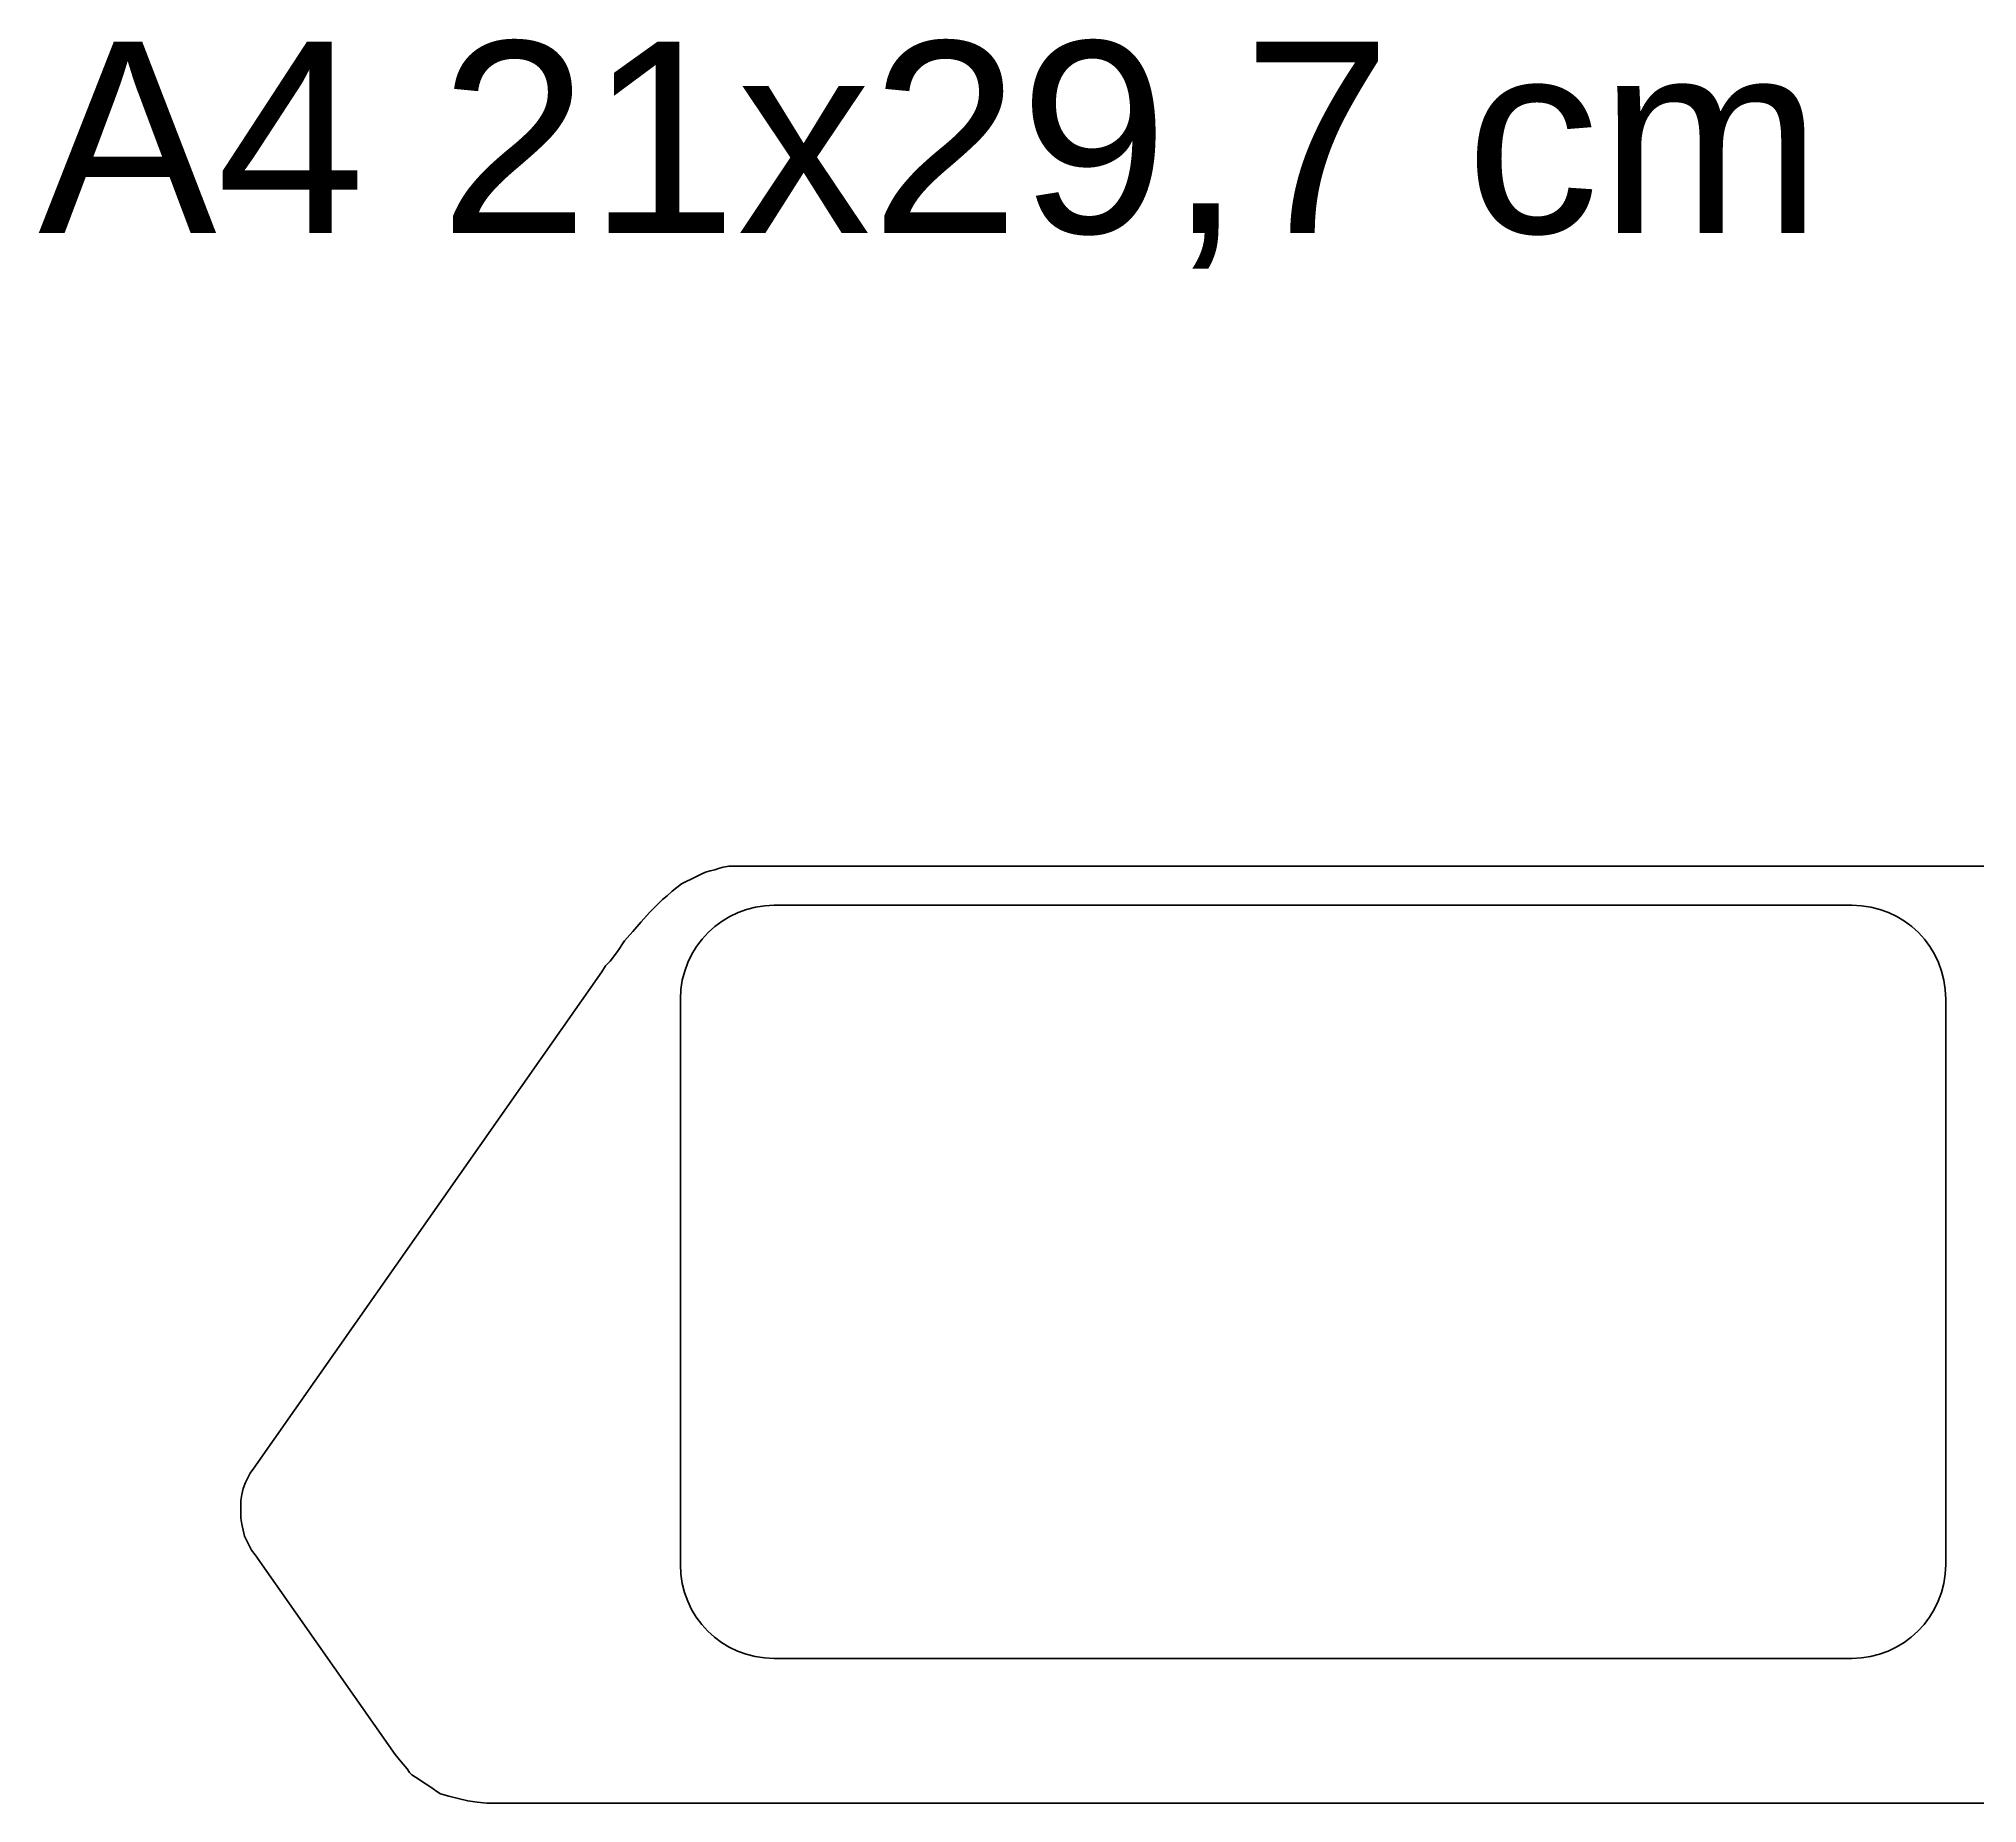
# Model space of a CAD drawing. Header units: millimetres. Extents: x 5 to 277, y 79 to 292.
# Drawn here: x 5.3 to 62.9, y 238.8 to 291.2 of the extents above; entities that cross this region are included whole.
import ezdxf

# ---------------------------------------------------------------- set-up
doc = ezdxf.new("R2010")
doc.units = ezdxf.units.MM
doc.header["$MEASUREMENT"] = 0
doc.layers.add('Livello 1', color=7, linetype='Continuous', lineweight=0)

msp = doc.modelspace()

# ---------------------------------------------------------------- linework, layer by layer
at = {"layer": 'Livello 1', "color": 18, "lineweight": 35, "true_color": 0x000000}
for points, knots in [([(95.567, 249.414), (95.567, 249.414), (95.567, 249.626), (95.567, 249.626), (95.567, 249.626), (95.532, 249.837), (95.532, 249.837), (95.532, 249.837), (95.497, 250.049), (95.497, 250.049), (95.497, 250.049), (95.462, 250.261), (95.462, 250.261), (95.462, 250.261), (95.391, 250.472), (95.391, 250.472), (95.391, 250.472), (95.321, 250.684), (95.321, 250.684), (95.321, 250.684), (95.215, 250.896), (95.215, 250.896), (95.215, 250.896), (95.109, 251.107), (95.109, 251.107), (95.109, 251.107), (95.003, 251.284), (95.003, 251.284), (95.003, 251.284), (94.756, 251.672), (94.756, 251.672), (94.756, 251.672), (94.509, 252.06), (94.509, 252.06), (94.509, 252.06), (94.227, 252.448), (94.227, 252.448), (94.227, 252.448), (86.889, 262.925), (86.889, 262.925), (86.889, 262.925), (86.36, 263.631), (86.36, 263.631), (86.36, 263.631), (86.113, 263.984), (86.113, 263.984), (86.113, 263.984), (85.831, 264.336), (85.831, 264.336), (85.831, 264.336), (85.549, 264.689), (85.549, 264.689), (85.549, 264.689), (85.266, 265.042), (85.266, 265.042), (85.266, 265.042), (85.125, 265.218), (85.125, 265.218), (85.125, 265.218), (84.949, 265.359), (84.949, 265.359), (84.949, 265.359), (84.772, 265.501), (84.772, 265.501), (84.772, 265.501), (84.596, 265.642), (84.596, 265.642), (84.596, 265.642), (84.42, 265.783), (84.42, 265.783), (84.42, 265.783), (84.243, 265.924), (84.243, 265.924), (84.243, 265.924), (84.067, 266.03), (84.067, 266.03), (84.067, 266.03), (83.891, 266.136), (83.891, 266.136), (83.891, 266.136), (83.714, 266.241), (83.714, 266.241), (83.714, 266.241), (83.538, 266.347), (83.538, 266.347), (83.538, 266.347), (83.361, 266.418), (83.361, 266.418), (83.361, 266.418), (83.185, 266.488), (83.185, 266.488), (83.185, 266.488), (83.009, 266.559), (83.009, 266.559), (83.009, 266.559), (82.797, 266.594), (82.797, 266.594), (82.797, 266.594), (82.585, 266.629), (82.585, 266.629), (82.585, 266.629), (82.374, 266.665), (82.374, 266.665), (82.374, 266.665), (82.162, 266.665), (82.162, 266.665), (82.162, 266.665), (81.95, 266.665), (81.95, 266.665), (81.95, 266.665), (81.527, 266.665), (81.527, 266.665), (81.527, 266.665), (26.176, 266.665), (26.176, 266.665), (26.176, 266.665), (26, 266.665), (26, 266.665), (26, 266.665), (25.823, 266.665), (25.823, 266.665), (25.823, 266.665), (25.647, 266.629), (25.647, 266.629), (25.647, 266.629), (25.506, 266.594), (25.506, 266.594), (25.506, 266.594), (25.4, 266.559), (25.4, 266.559), (25.4, 266.559), (25.259, 266.524), (25.259, 266.524), (25.259, 266.524), (25.118, 266.488), (25.118, 266.488), (25.118, 266.488), (24.977, 266.418), (24.977, 266.418), (24.977, 266.418), (24.836, 266.347), (24.836, 266.347), (24.836, 266.347), (24.694, 266.277), (24.694, 266.277), (24.694, 266.277), (24.553, 266.206), (24.553, 266.206), (24.553, 266.206), (24.412, 266.136), (24.412, 266.136), (24.412, 266.136), (24.271, 266.03), (24.271, 266.03), (24.271, 266.03), (24.13, 265.924), (24.13, 265.924), (24.13, 265.924), (23.989, 265.783), (23.989, 265.783), (23.989, 265.783), (23.848, 265.677), (23.848, 265.677), (23.848, 265.677), (23.707, 265.536), (23.707, 265.536), (23.707, 265.536), (23.46, 265.289), (23.46, 265.289), (23.46, 265.289), (23.213, 265.007), (23.213, 265.007), (23.213, 265.007), (22.966, 264.724), (22.966, 264.724), (22.966, 264.724), (22.719, 264.442), (22.719, 264.442), (22.719, 264.442), (22.507, 264.125), (22.507, 264.125), (22.507, 264.125), (22.296, 263.843), (22.296, 263.843), (22.296, 263.843), (22.225, 263.772), (22.225, 263.772), (22.225, 263.772), (22.154, 263.701), (22.154, 263.701), (22.154, 263.701), (22.049, 263.525), (22.049, 263.525), (22.049, 263.525), (11.712, 248.779), (11.712, 248.779), (11.712, 248.779), (11.606, 248.638), (11.606, 248.638), (11.606, 248.638), (11.536, 248.497), (11.536, 248.497), (11.536, 248.497), (11.465, 248.356), (11.465, 248.356), (11.465, 248.356), (11.395, 248.179), (11.395, 248.179), (11.395, 248.179), (11.359, 248.003), (11.359, 248.003), (11.359, 248.003), (11.324, 247.826), (11.324, 247.826), (11.324, 247.826), (11.324, 247.65), (11.324, 247.65), (11.324, 247.65), (11.324, 247.474), (11.324, 247.474), (11.324, 247.474), (11.324, 247.297), (11.324, 247.297), (11.324, 247.297), (11.359, 247.121), (11.359, 247.121), (11.359, 247.121), (11.395, 246.944), (11.395, 246.944), (11.395, 246.944), (11.43, 246.768), (11.43, 246.768), (11.43, 246.768), (11.501, 246.627), (11.501, 246.627), (11.501, 246.627), (11.571, 246.486), (11.571, 246.486), (11.571, 246.486), (11.642, 246.345), (11.642, 246.345), (11.642, 246.345), (11.747, 246.204), (11.747, 246.204), (11.747, 246.204), (15.91, 240.277), (15.91, 240.277), (15.91, 240.277), (16.087, 240.065), (16.087, 240.065), (16.087, 240.065), (16.263, 239.854), (16.263, 239.854), (16.263, 239.854), (16.334, 239.748), (16.334, 239.748), (16.334, 239.748), (16.404, 239.677), (16.404, 239.677), (16.404, 239.677), (16.51, 239.607), (16.51, 239.607), (16.51, 239.607), (16.616, 239.536), (16.616, 239.536), (16.616, 239.536), (16.722, 239.466), (16.722, 239.466), (16.722, 239.466), (16.827, 239.395), (16.827, 239.395), (16.827, 239.395), (16.933, 239.324), (16.933, 239.324), (16.933, 239.324), (17.039, 239.254), (17.039, 239.254), (17.039, 239.254), (17.145, 239.183), (17.145, 239.183), (17.145, 239.183), (17.251, 239.113), (17.251, 239.113), (17.251, 239.113), (17.498, 239.042), (17.498, 239.042), (17.498, 239.042), (17.78, 238.972), (17.78, 238.972), (17.78, 238.972), (18.062, 238.901), (18.062, 238.901), (18.062, 238.901), (18.344, 238.866), (18.344, 238.866), (18.344, 238.866), (18.627, 238.831), (18.627, 238.831), (18.627, 238.831), (18.909, 238.831), (18.909, 238.831), (18.909, 238.831), (19.191, 238.831), (19.191, 238.831), (19.191, 238.831), (19.756, 238.831), (19.756, 238.831), (19.756, 238.831), (92.957, 238.831), (92.957, 238.831), (92.957, 238.831), (93.204, 238.831), (93.204, 238.831), (93.204, 238.831), (93.451, 238.831), (93.451, 238.831), (93.451, 238.831), (93.663, 238.866), (93.663, 238.866), (93.663, 238.866), (93.874, 238.936), (93.874, 238.936), (93.874, 238.936), (93.98, 238.972), (93.98, 238.972), (93.98, 238.972), (94.086, 239.007), (94.086, 239.007), (94.086, 239.007), (94.298, 239.113), (94.298, 239.113), (94.298, 239.113), (94.509, 239.254), (94.509, 239.254), (94.509, 239.254), (94.721, 239.395), (94.721, 239.395), (94.721, 239.395), (94.897, 239.571), (94.897, 239.571), (94.897, 239.571), (95.074, 239.748), (95.074, 239.748), (95.074, 239.748), (95.144, 239.854), (95.144, 239.854), (95.144, 239.854), (95.215, 239.959), (95.215, 239.959), (95.215, 239.959), (95.285, 240.065), (95.285, 240.065), (95.285, 240.065), (95.356, 240.171), (95.356, 240.171), (95.356, 240.171), (95.391, 240.277), (95.391, 240.277), (95.391, 240.277), (95.426, 240.383), (95.426, 240.383), (95.426, 240.383), (95.462, 240.489), (95.462, 240.489), (95.462, 240.489), (95.497, 240.594), (95.497, 240.594), (95.497, 240.594), (95.532, 240.7), (95.532, 240.7), (95.532, 240.7), (95.532, 240.806), (95.532, 240.806), (95.532, 240.806), (95.532, 240.912), (95.532, 240.912), (95.532, 240.912), (95.532, 241.053), (95.532, 241.053), (95.532, 241.053), (95.532, 249.343), (95.532, 249.343), (95.532, 249.343), (95.567, 249.414), (95.567, 249.414)], [0, 0, 0, 0, 1, 1, 1, 2, 2, 2, 3, 3, 3, 4, 4, 4, 5, 5, 5, 6, 6, 6, 7, 7, 7, 8, 8, 8, 9, 9, 9, 10, 10, 10, 11, 11, 11, 12, 12, 12, 13, 13, 13, 14, 14, 14, 15, 15, 15, 16, 16, 16, 17, 17, 17, 18, 18, 18, 19, 19, 19, 20, 20, 20, 21, 21, 21, 22, 22, 22, 23, 23, 23, 24, 24, 24, 25, 25, 25, 26, 26, 26, 27, 27, 27, 28, 28, 28, 29, 29, 29, 30, 30, 30, 31, 31, 31, 32, 32, 32, 33, 33, 33, 34, 34, 34, 35, 35, 35, 36, 36, 36, 37, 37, 37, 38, 38, 38, 39, 39, 39, 40, 40, 40, 41, 41, 41, 42, 42, 42, 43, 43, 43, 44, 44, 44, 45, 45, 45, 46, 46, 46, 47, 47, 47, 48, 48, 48, 49, 49, 49, 50, 50, 50, 51, 51, 51, 52, 52, 52, 53, 53, 53, 54, 54, 54, 55, 55, 55, 56, 56, 56, 57, 57, 57, 58, 58, 58, 59, 59, 59, 60, 60, 60, 61, 61, 61, 62, 62, 62, 63, 63, 63, 64, 64, 64, 65, 65, 65, 66, 66, 66, 67, 67, 67, 68, 68, 68, 69, 69, 69, 70, 70, 70, 71, 71, 71, 72, 72, 72, 73, 73, 73, 74, 74, 74, 75, 75, 75, 76, 76, 76, 77, 77, 77, 78, 78, 78, 79, 79, 79, 80, 80, 80, 81, 81, 81, 82, 82, 82, 83, 83, 83, 84, 84, 84, 85, 85, 85, 86, 86, 86, 87, 87, 87, 88, 88, 88, 89, 89, 89, 90, 90, 90, 91, 91, 91, 92, 92, 92, 93, 93, 93, 94, 94, 94, 95, 95, 95, 96, 96, 96, 97, 97, 97, 98, 98, 98, 99, 99, 99, 100, 100, 100, 101, 101, 101, 102, 102, 102, 103, 103, 103, 104, 104, 104, 105, 105, 105, 106, 106, 106, 107, 107, 107, 108, 108, 108, 109, 109, 109, 110, 110, 110, 111, 111, 111, 112, 112, 112, 113, 113, 113, 114, 114, 114, 115, 115, 115, 116, 116, 116, 117, 117, 117, 118, 118, 118, 119, 119, 119, 120, 120, 120, 121, 121, 121, 122, 122, 122, 123, 123, 123, 124, 124, 124, 125, 125, 125, 126, 126, 126, 127, 127, 127, 128, 128, 128, 128]), ([(61.948, 245.921), (61.948, 244.369), (60.678, 243.134), (59.161, 243.134), (59.161, 243.134), (27.164, 243.134), (27.164, 243.134), (25.612, 243.134), (24.377, 244.369), (24.377, 245.921), (24.377, 245.921), (24.377, 262.714), (24.377, 262.714), (24.377, 264.266), (25.647, 265.501), (27.164, 265.501), (27.164, 265.501), (59.161, 265.501), (59.161, 265.501), (60.713, 265.501), (61.948, 264.266), (61.948, 262.714), (61.948, 262.714), (61.948, 245.921), (61.948, 245.921), (61.948, 245.921), (61.948, 245.921), (61.948, 245.921)], [0, 0, 0, 0, 1, 1, 1, 2, 2, 2, 3, 3, 3, 4, 4, 4, 5, 5, 5, 6, 6, 6, 7, 7, 7, 8, 8, 8, 9, 9, 9, 9])]:
    msp.add_open_spline(points, degree=3, knots=knots, dxfattribs=at)

# ---------------------------------------------------------------- texts
at = {"layer": 'Livello 1', "insert": (5.31, 284.413), "char_height": 0.2, "attachment_point": 7}
msp.add_mtext('\\C18;\\c0;\\FArial|b0|i0|c1;\\H5.684565;\\W1.000000;A4 21x29,7 cm', dxfattribs=at)

doc.saveas('drawing.dxf')
